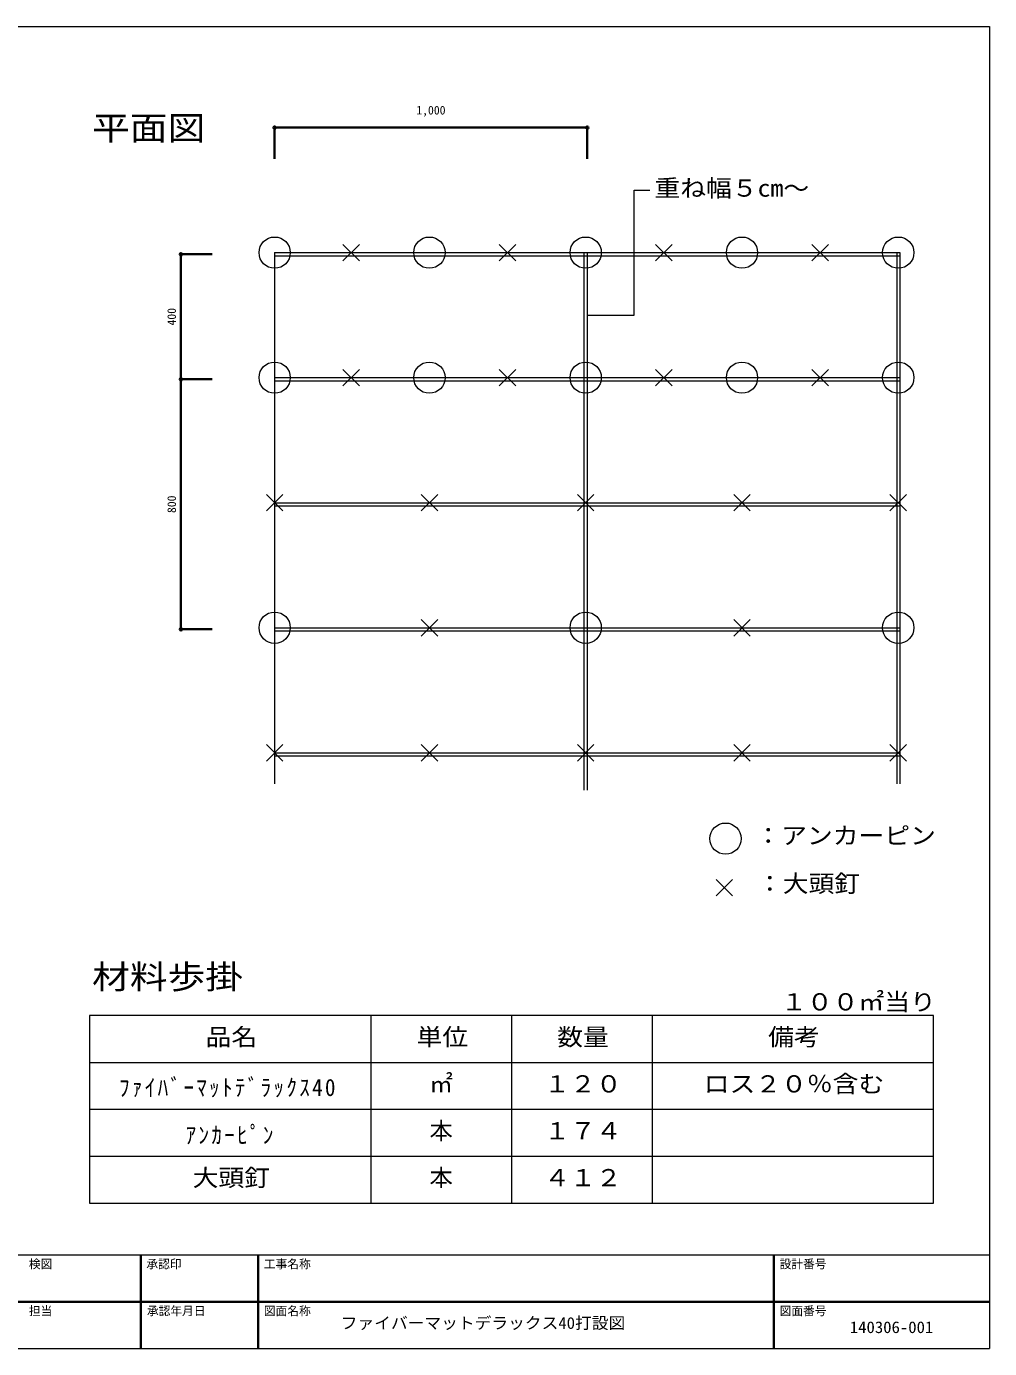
# Model space of a CAD drawing. Units: millimetres, scale not verified. Extents: x -3043 to 3047, y -2103 to 2127.
# Drawn here: x -34 to 3047, y -2103 to 2127 of the extents above; entities that cross this region are included whole.
import ezdxf
from ezdxf.enums import TextEntityAlignment as Align

# ---------------------------------------------------------------- set-up
doc = ezdxf.new("R2010")
doc.units = ezdxf.units.MM
doc.header["$LTSCALE"] = 15
doc.header["$PDMODE"] = 32
doc.header["$PDSIZE"] = 7.5
for name, color, linetype, lineweight in [('0-1_用紙枠', 7, 'Continuous', 35), ('2-1_マット・シート', 7, 'Continuous', 18), ('2-2_止釘・ｱﾝｶｰﾋﾟﾝ・目串', 7, 'Continuous', 18), ('2-3', 7, 'Continuous', 18), ('2-A_寸法', 4, 'Continuous', 35), ('2-B_名称', 7, 'Continuous', 18), ('4-1_枠組み', 7, 'Continuous', 18)]:
    doc.layers.add(name, color=color, linetype=linetype, lineweight=lineweight)
doc.layers.add('3-2_文字', color=7, linetype='Continuous')
doc.layers.add('4-2_文字', color=7, linetype='Continuous')
doc.styles.add('HG丸ｺﾞｼｯｸM-PRO', font='')
doc.styles.add('ＭＳ ゴシック', font='')
doc.styles.get('HG丸ｺﾞｼｯｸM-PRO').set_extended_font_data('HG丸ｺﾞｼｯｸM-PRO')
doc.styles.get('ＭＳ ゴシック').set_extended_font_data('MS Gothic')

msp = doc.modelspace()

# ---------------------------------------------------------------- linework, layer by layer
at = {"layer": '0-1_用紙枠', "lineweight": 18}
for p, q in [((-3042.82, 2127.39), (3047.18, 2127.39)), ((3047.18, 2127.39), (3047.18, -2102.61))]:
    msp.add_line(p, q, dxfattribs=at)
at = {"layer": '0-1_用紙枠', "color": 2, "lineweight": 18}
msp.add_line((-3042.82, -1802.61), (3047.18, -1802.61), dxfattribs=at)
at = {"layer": '0-1_用紙枠', "color": 4}
for p, q in [((332.18, -1802.61), (332.18, -2102.61)), ((707.18, -1802.61), (707.18, -2102.61)), ((2357.18, -1802.61), (2357.18, -2102.61)), ((-1017.82, -1952.61), (3047.18, -1952.61))]:
    msp.add_line(p, q, dxfattribs=at)
at = {"layer": '0-1_用紙枠', "color": 6, "lineweight": 18}
msp.add_line((-3042.82, -2102.61), (3047.18, -2102.61), dxfattribs=at)
at = {"layer": '2-1_マット・シート'}
for p, q in [((760.18, 1403.68), (2760.18, 1403.68)), ((760.18, 1403.68), (760.18, -296.32)), ((1750.18, -316.32), (1750.18, 1403.68)), ((1760.18, 1403.68), (1760.18, -316.32)), ((2750.18, 1403.68), (2750.18, -296.32)), ((2760.18, 1403.68), (2760.18, -296.32)), ((760.18, 1393.68), (2760.18, 1393.68)), ((760.18, 1003.68), (2760.18, 1003.68)), ((760.18, 993.68), (2760.18, 993.68)), ((760.18, 603.68), (2760.18, 603.68)), ((760.18, 593.68), (2760.18, 593.68)), ((760.18, 203.68), (2760.18, 203.68)), ((760.18, 193.68), (2760.18, 193.68)), ((760.18, -196.32), (2760.18, -196.32)), ((760.18, -206.32), (2760.18, -206.32))]:
    msp.add_line(p, q, dxfattribs=at)
at = {"layer": '2-2_止釘・ｱﾝｶｰﾋﾟﾝ・目串'}
for centre in [(760.18, 1403.68), (1255.18, 1403.68), (1755.18, 1403.68), (2255.18, 1403.68), (2755.18, 1403.68), (760.18, 1003.68), (1255.18, 1003.68), (1755.18, 1003.68), (2255.18, 1003.68), (2755.18, 1003.68), (760.18, 203.68), (1755.18, 203.68), (2755.18, 203.68)]:
    msp.add_circle(centre, 50, dxfattribs=at)
at = {"layer": '2-3'}
for p, q in [((978.66, 1430.19), (1031.7, 1377.16)), ((1031.7, 1430.19), (978.66, 1377.16)), ((1478.66, 1430.19), (1531.7, 1377.16)), ((1531.7, 1430.19), (1478.66, 1377.16)), ((1978.66, 1430.19), (2031.7, 1377.16)), ((2031.7, 1430.19), (1978.66, 1377.16)), ((2478.66, 1430.19), (2531.7, 1377.16)), ((2531.7, 1430.19), (2478.66, 1377.16)), ((978.66, 1030.19), (1031.7, 977.16)), ((1031.7, 1030.19), (978.66, 977.16)), ((1478.66, 1030.19), (1531.7, 977.16)), ((1531.7, 1030.19), (1478.66, 977.16)), ((1978.66, 1030.19), (2031.7, 977.16)), ((2031.7, 1030.19), (1978.66, 977.16)), ((2478.66, 1030.19), (2531.7, 977.16)), ((2531.7, 1030.19), (2478.66, 977.16)), ((733.66, 630.19), (786.7, 577.16)), ((786.7, 630.19), (733.66, 577.16)), ((1228.66, 630.19), (1281.7, 577.16)), ((1281.7, 630.19), (1228.66, 577.16)), ((1728.66, 630.19), (1781.7, 577.16)), ((1781.7, 630.19), (1728.66, 577.16)), ((2228.66, 630.19), (2281.7, 577.16)), ((2281.7, 630.19), (2228.66, 577.16)), ((2728.66, 630.19), (2781.7, 577.16)), ((2781.7, 630.19), (2728.66, 577.16)), ((1228.66, 230.19), (1281.7, 177.16)), ((1281.7, 230.19), (1228.66, 177.16)), ((2228.66, 230.19), (2281.7, 177.16)), ((2281.7, 230.19), (2228.66, 177.16)), ((733.66, -169.81), (786.7, -222.84)), ((786.7, -169.81), (733.66, -222.84)), ((1228.66, -169.81), (1281.7, -222.84)), ((1281.7, -169.81), (1228.66, -222.84)), ((1728.66, -169.81), (1781.7, -222.84)), ((1781.7, -169.81), (1728.66, -222.84)), ((2228.66, -169.81), (2281.7, -222.84)), ((2281.7, -169.81), (2228.66, -222.84)), ((2728.66, -169.81), (2781.7, -222.84)), ((2781.7, -169.81), (2728.66, -222.84)), ((2172.07, -601.59), (2225.1, -654.62)), ((2225.1, -601.59), (2172.07, -654.62))]:
    msp.add_line(p, q, dxfattribs=at)
at = {"layer": '2-A_寸法'}
for p, q in [((760.18, 1803.68), (760.18, 1703.68)), ((460.18, 1398.68), (460.18, 198.68)), ((460.18, 1398.68), (560.18, 1398.68)), ((460.18, 998.68), (560.18, 998.68)), ((460.18, 198.68), (560.18, 198.68))]:
    msp.add_line(p, q, dxfattribs=at)
msp.add_lwpolyline([(760.18, 1803.68), (1760.18, 1803.68), (1760.18, 1703.68)], dxfattribs=at)
for p in [(760.18, 1803.68), (1760.18, 1803.68), (460.18, 1398.68), (460.18, 998.68), (460.18, 198.68)]:
    msp.add_point(p, dxfattribs=at)
at = {"layer": '2-B_名称'}
msp.add_line((1760.18, 1203.68), (1910.18, 1203.68), dxfattribs=at)
msp.add_lwpolyline([(1910.18, 1203.68), (1910.18, 1603.68), (1960.18, 1603.68)], dxfattribs=at)
msp.add_circle((2202.68, -471.16), 50, dxfattribs=at)
at = {"layer": '4-1_枠組み'}
for p, q in [((167.72, -1037.23), (167.72, -1637.23)), ((2867.72, -1037.23), (167.72, -1037.23)), ((1067.72, -1037.23), (1067.72, -1637.23)), ((1517.72, -1037.23), (1517.72, -1637.23)), ((1967.72, -1037.23), (1967.72, -1637.23)), ((2867.72, -1637.23), (2867.72, -1037.23)), ((167.72, -1187.23), (2867.72, -1187.23)), ((167.72, -1337.23), (2867.72, -1337.23)), ((167.72, -1487.23), (2867.72, -1487.23)), ((167.72, -1637.23), (2867.72, -1637.23))]:
    msp.add_line(p, q, dxfattribs=at)

# ---------------------------------------------------------------- texts
at = {"layer": '0-1_用紙枠', "style": 'HG丸ｺﾞｼｯｸM-PRO'}
for s, p in [('検図', (-26.07, -1854.24)), ('承認印', (349.81, -1854.24)), ('工事名称', (725.68, -1854.24)), ('設計番号', (2375.68, -1854.24)), ('担当', (-26.07, -2004.24)), ('承認年月日', (351.56, -2004.24)), ('図面名称', (725.68, -2004.24)), ('図面番号', (2375.68, -2004.24))]:
    msp.add_text(s, height=27.49, dxfattribs=at).set_placement(p, align=Align.BOTTOM_LEFT)
at = {"layer": '0-1_用紙枠', "style": 'ＭＳ ゴシック', "width": 1.05}
for s, p in [('ファイバーマットデラックス40打設図', (971.53, -2050.76)), ('140306-001', (2600.1, -2064.31))]:
    msp.add_text(s, height=37.39, dxfattribs=at).set_placement(p, align=Align.BOTTOM_LEFT)
at = {"layer": '2-1_マット・シート', "style": 'ＭＳ ゴシック', "width": 1.15}
msp.add_text('平面図', height=76.98, dxfattribs=at).set_placement((175.98, 1740.37), align=Align.BOTTOM_LEFT)
at = {"layer": '2-A_寸法', "color": 7, "style": 'ＭＳ ゴシック'}
msp.add_text('1,000', height=27.49, dxfattribs=at).set_placement((1213.31, 1837.43), align=Align.BOTTOM_LEFT)
for s, p in [('400', (452.68, 1170.55)), ('800', (452.68, 570.55))]:
    msp.add_text(s, height=27.49, rotation=90, dxfattribs=at).set_placement(p, align=Align.BOTTOM_LEFT)
at = {"layer": '2-B_名称', "style": 'ＭＳ ゴシック', "width": 1.1}
for s, p in [('重ね幅５cm～', (1975.18, 1566.18)), ('：アンカーピン', (2297.89, -505.37)), ('：大頭釘', (2302.96, -658.82))]:
    msp.add_text(s, height=54.99, dxfattribs=at).set_placement(p, align=Align.BOTTOM_LEFT)
at = {"layer": '3-2_文字', "insert": (262.31, -1299.24), "char_height": 54.99, "attachment_point": 7, "style": 'ＭＳ ゴシック'}
msp.add_mtext('\\T1.22;\\W0.9;ﾌｧｲﾊﾞｰﾏｯﾄﾃﾞﾗｯｸｽ40', dxfattribs=at)
at = {"layer": '4-2_文字', "style": 'ＭＳ ゴシック'}
for s, height, width, p in [('材料歩掛', 76.98, 1.15, (175.98, -974.63)), ('１００㎡当り', 54.99, 1.1, (2380.22, -1037.23)), ('品名', 54.99, 1.1, (538.97, -1149.73)), ('単位', 54.99, 1.1, (1213.97, -1149.73)), ('数量', 54.99, 1.1, (1663.97, -1149.73)), ('備考', 54.99, 1.1, (2338.97, -1149.73)), ('ロス２０％含む', 54.99, 1.1, (2132.72, -1299.73)), ('１２０', 54.99, 1.1, (1622.72, -1299.73)), ('１７４', 54.99, 1.1, (1622.72, -1449.73)), ('大頭釘', 54.99, 1.1, (497.72, -1599.73)), ('４１２', 54.99, 1.1, (1622.72, -1599.73))]:
    msp.add_text(s, height=height, dxfattribs=dict(at, width=width)).set_placement(p, align=Align.BOTTOM_LEFT)
for s, p in [('㎡', (1255.22, -1299.73)), ('本', (1255.22, -1449.73)), ('本', (1255.22, -1599.73))]:
    msp.add_text(s, height=54.99, dxfattribs=at).set_placement(p, align=Align.BOTTOM_LEFT)
at = {"layer": '4-2_文字', "insert": (475.22, -1449.73), "char_height": 54.99, "attachment_point": 7, "style": 'ＭＳ ゴシック'}
msp.add_mtext('\\T1.22;\\W0.9;ｱﾝｶｰﾋﾟﾝ', dxfattribs=at)

doc.saveas('drawing.dxf')
